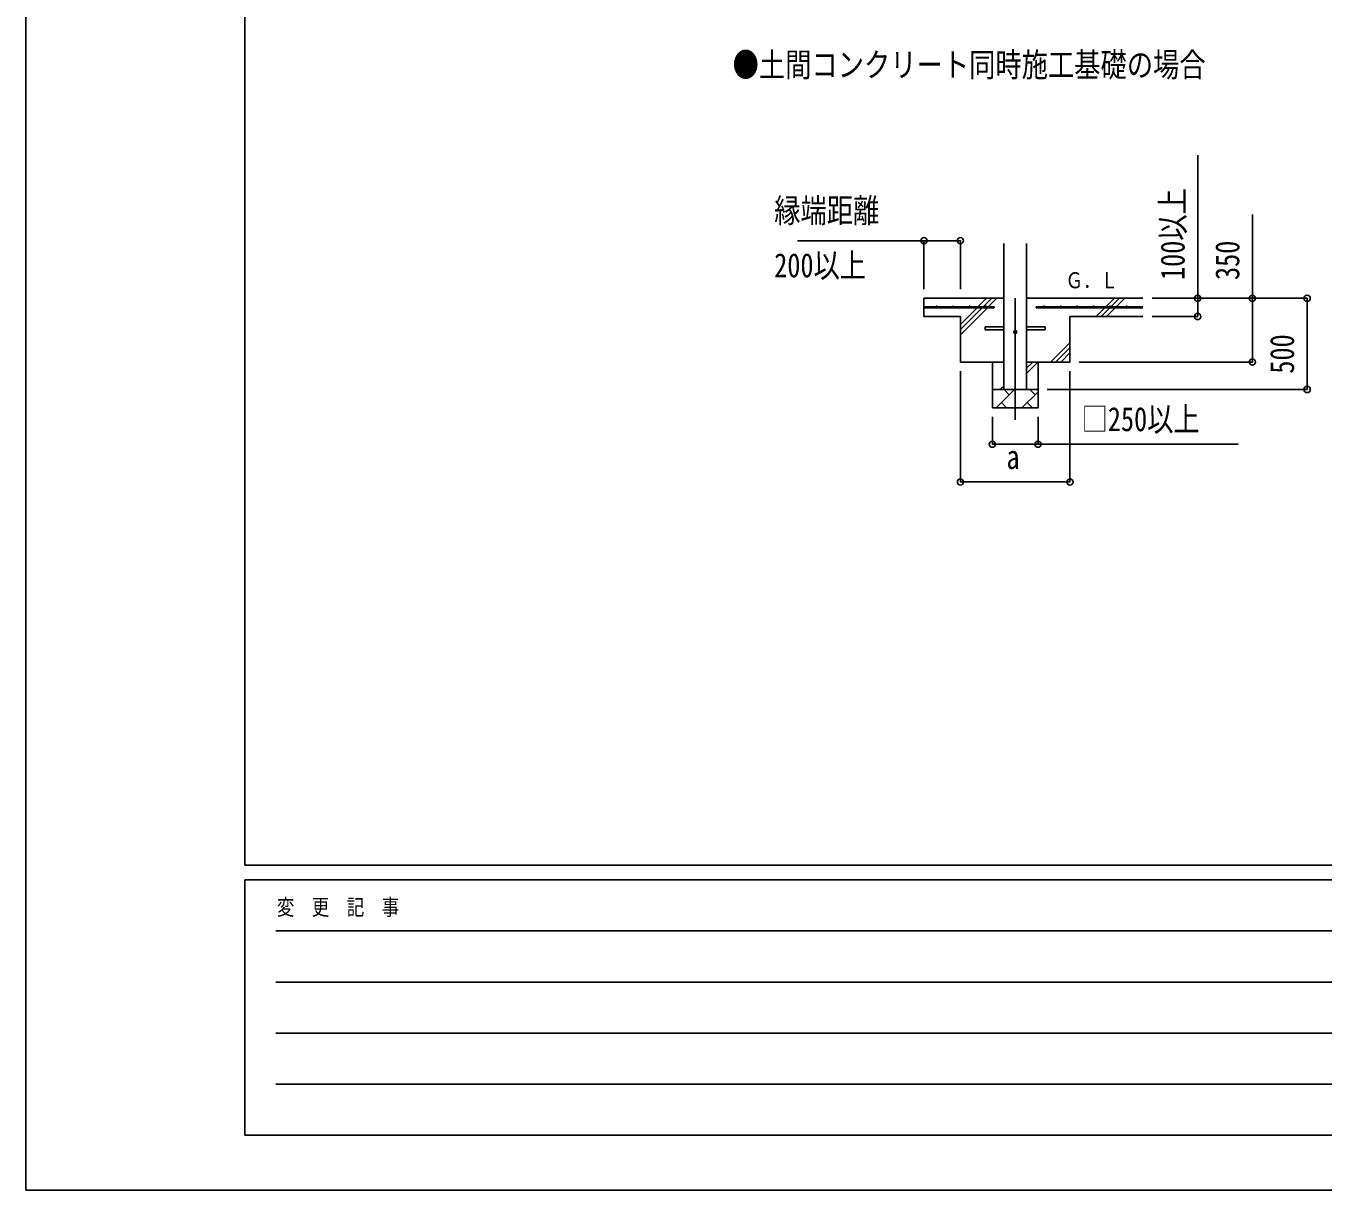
# Model space of a CAD drawing. Units: millimetres, scale not verified. Extents: x -16820 to 16820, y -11880 to 11880.
# Drawn here: x -16820 to -9711, y -11880 to -5500 of the extents above; entities that cross this region are included whole.
import ezdxf
from ezdxf.enums import TextEntityAlignment as Align

# ---------------------------------------------------------------- set-up
doc = ezdxf.new("R2010")
doc.units = ezdxf.units.MM
doc.header["$LTSCALE"] = 50
for name, color, linetype in [('0-2_USER1', 3, 'Continuous'), ('0-4_YKK_12', 2, 'Continuous'), ('0-5_YKK_13', 4, 'Continuous'), ('0-6_YKK_A1', 4, 'Continuous'), ('0-7_YKK_D', 6, 'Continuous'), ('0-8_YKK_ZWAK', 7, 'Continuous')]:
    doc.layers.add(name, color=color, linetype=linetype)
doc.styles.add('ＭＳ ゴシック', font='')
doc.styles.get('ＭＳ ゴシック').set_extended_font_data('MS Gothic')

msp = doc.modelspace()

# ---------------------------------------------------------------- linework, layer by layer
at = {"layer": '0-4_YKK_12'}
msp.add_line((-11398.17, -6992.29), (-11398.17, -7658.24), dxfattribs=at)
at = {"layer": '0-5_YKK_13'}
for p, q in [((-11563.17, -7149.29), (-11460.67, -7149.29)), ((-11563.17, -7165.29), (-11563.17, -7149.29)), ((-11563.17, -7165.29), (-11460.67, -7165.29)), ((-11335.67, -7149.29), (-11233.17, -7149.29)), ((-11335.67, -7165.29), (-11233.17, -7165.29)), ((-11233.17, -7149.29), (-11233.17, -7165.29))]:
    msp.add_line(p, q, dxfattribs=at)
msp.add_circle((-11398.17, -7177.29), 8, dxfattribs=at)
at = {"layer": '0-6_YKK_A1'}
for p, q in [((-11460.67, -7492.29), (-11460.67, -6692.29)), ((-11335.67, -6692.29), (-11335.67, -7492.29)), ((-11460.67, -6992.29), (-11898.17, -6992.29)), ((-11898.17, -6992.29), (-11898.17, -7092.29)), ((-11602.24, -7039.79), (-11554.74, -6992.29)), ((-11573.95, -7039.79), (-11526.45, -6992.29)), ((-11545.67, -7039.79), (-11498.17, -6992.29)), ((-10698.17, -6992.29), (-11335.67, -6992.29)), ((-10902.24, -7039.79), (-10854.74, -6992.29)), ((-10873.95, -7039.79), (-10826.45, -6992.29)), ((-10845.67, -7039.79), (-10798.17, -6992.29)), ((-11513.17, -7039.79), (-11898.17, -7039.79)), ((-11513.17, -7044.79), (-11898.17, -7044.79)), ((-11698.17, -7092.29), (-11898.17, -7092.29)), ((-11698.17, -7192.29), (-11550.67, -7044.79)), ((-11698.17, -7135.72), (-11607.24, -7044.79)), ((-11698.17, -7164.01), (-11578.95, -7044.79)), ((-11698.17, -7092.29), (-11698.17, -7342.29)), ((-11513.17, -7039.79), (-11513.17, -7044.79)), ((-11283.17, -7039.79), (-10698.17, -7039.79)), ((-11283.17, -7039.79), (-11283.17, -7044.79)), ((-11283.17, -7044.79), (-10698.17, -7044.79)), ((-10698.17, -7092.29), (-11098.17, -7092.29)), ((-11098.17, -7092.29), (-11098.17, -7342.29)), ((-10954.74, -7092.29), (-10907.24, -7044.79)), ((-10926.45, -7092.29), (-10878.95, -7044.79)), ((-10898.17, -7092.29), (-10850.67, -7044.79)), ((-11204.74, -7342.29), (-11098.17, -7235.72)), ((-11176.45, -7342.29), (-11098.17, -7264.01)), ((-11148.17, -7342.29), (-11098.17, -7292.29)), ((-11460.67, -7342.29), (-11698.17, -7342.29)), ((-11523.17, -7342.29), (-11523.17, -7592.29)), ((-11335.67, -7403.96), (-11274, -7342.29)), ((-11335.67, -7375.67), (-11302.28, -7342.29)), ((-11098.17, -7342.29), (-11335.67, -7342.29)), ((-11273.17, -7342.29), (-11273.17, -7592.29)), ((-11273.17, -7492.29), (-11523.17, -7492.29)), ((-11502.43, -7592.29), (-11402.43, -7492.29)), ((-11480.57, -7492.29), (-11460.67, -7472.39)), ((-11430.98, -7520.84), (-11459.54, -7492.29)), ((-11361.01, -7592.29), (-11273.17, -7504.45)), ((-11289.56, -7520.84), (-11318.12, -7492.29)), ((-11273.17, -7592.29), (-11523.17, -7592.29)), ((-11473.88, -7563.74), (-11445.32, -7592.29)), ((-11332.46, -7563.74), (-11303.9, -7592.29))]:
    msp.add_line(p, q, dxfattribs=at)
for centre in [(-11828.17, -7037.29), (-11738.17, -7037.29), (-11648.17, -7037.29), (-11558.17, -7037.29), (-11238.17, -7037.29), (-11148.17, -7037.29), (-11058.17, -7037.29), (-10968.17, -7037.29), (-10878.17, -7037.29), (-10788.17, -7037.29)]:
    msp.add_circle(centre, 2.5, dxfattribs=at)
at = {"layer": '0-7_YKK_D'}
for p, q in [((-11873.17, -6677.03), (-12590.97, -6677.03)), ((-11898.17, -6942.29), (-11898.17, -6676.03)), ((-11898.17, -6677.03), (-11698.17, -6677.03)), ((-11698.17, -6942.29), (-11698.17, -6676.03)), ((-10648.17, -6992.29), (-10397.17, -6992.29)), ((-10648.17, -6992.29), (-9797.17, -6992.29)), ((-10648.17, -6992.29), (-10097.17, -6992.29)), ((-9798.17, -7492.29), (-9798.17, -6992.29)), ((-10648.17, -7092.29), (-10397.17, -7092.29)), ((-11698.17, -7392.29), (-11698.17, -8000.25)), ((-11098.17, -7392.29), (-11098.17, -8000.25)), ((-11048.17, -7342.29), (-10097.17, -7342.29)), ((-11223.17, -7492.29), (-9797.17, -7492.29)), ((-11523.17, -7642.29), (-11523.17, -7793.29)), ((-11273.17, -7642.29), (-11273.17, -7793.29)), ((-11698.17, -7999.25), (-11098.17, -7999.25))]:
    msp.add_line(p, q, dxfattribs=at)
for points in [[(-10398.17, -7092.29), (-10398.17, -6992.29), (-10398.17, -6207.49)], [(-10098.17, -7342.29), (-10098.17, -6992.29), (-10098.17, -6533.89)], [(-11523.17, -7792.29), (-11273.17, -7792.29), (-10177.03, -7792.29)]]:
    msp.add_lwpolyline(points, dxfattribs=at)
for centre in [(-11898.17, -6677.03), (-11698.17, -6677.03), (-10398.17, -6992.29), (-10098.17, -6992.29), (-9798.17, -6992.29), (-10398.17, -7092.29), (-10098.17, -7342.29), (-9798.17, -7492.29), (-11523.17, -7792.29), (-11273.17, -7792.29), (-11698.17, -7999.25), (-11098.17, -7999.25)]:
    msp.add_circle(centre, 17, dxfattribs=at)
at = {"layer": '0-8_YKK_ZWAK'}
for p, q in [((-15619.92, -10100), (-15619.92, 11100)), ((-15619.92, -10100), (-15619.92, 11100)), ((15580.08, -10100), (-15619.92, -10100)), ((15580.08, -10100), (-15619.92, -10100)), ((-5219.92, -10180), (-15619.92, -10180)), ((-15619.92, -11580), (-15619.92, -10180)), ((-5219.92, -10180), (-15619.92, -10180)), ((-15619.92, -11580), (-15619.92, -10180)), ((-15449.92, -10460), (-5419.92, -10460)), ((-15449.92, -10460), (-5419.92, -10460)), ((-15449.92, -10740), (-5419.92, -10740)), ((-15449.92, -10740), (-5419.92, -10740)), ((-15449.92, -11020), (-5419.92, -11020)), ((-15449.92, -11020), (-5419.92, -11020)), ((-15449.92, -11300), (-5419.92, -11300)), ((-15449.92, -11300), (-5419.92, -11300)), ((-15619.92, -11580), (-5219.92, -11580)), ((-15619.92, -11580), (-5219.92, -11580))]:
    msp.add_line(p, q, dxfattribs=at)
msp.add_lwpolyline([(-16820, -11880), (16820, -11880), (16820, 11880), (-16820, 11880)], close=True, dxfattribs=at)
msp.add_lwpolyline([(-16820, -11880), (16820, -11880), (16820, 11880), (-16820, 11880)], close=True, dxfattribs=at)

# ---------------------------------------------------------------- texts
at = {"layer": '0-2_USER1', "style": 'ＭＳ ゴシック', "width": 0.8}
msp.add_text('●土間コンクリート同時施工基礎の場合', height=132, dxfattribs=at).set_placement((-12947.14, -5817.91), align=Align.BOTTOM_LEFT)
at = {"layer": '0-6_YKK_A1', "style": 'ＭＳ ゴシック', "width": 0.8}
msp.add_text('Ｇ．Ｌ', height=87.98, dxfattribs=at).set_placement((-11122.24, -6963.84), align=Align.BOTTOM_LEFT)
at = {"layer": '0-7_YKK_D', "style": 'ＭＳ ゴシック', "width": 0.8}
for s, p in [('100以上', (-10430.17, -6892.29)), ('350', (-10130.17, -6892.29)), ('500', (-9830.17, -7405.49))]:
    msp.add_text(s, height=132, rotation=90, dxfattribs=at).set_placement(p, align=Align.BOTTOM_LEFT)
for s, p in [('縁端距離', (-12718.97, -6617.03)), ('200以上', (-12718.97, -6917.03)), ('□250以上', (-11034.63, -7760.29)), ('a', (-11446.17, -7967.25))]:
    msp.add_text(s, height=132, dxfattribs=at).set_placement(p, align=Align.BOTTOM_LEFT)
at = {"layer": '0-8_YKK_ZWAK', "style": 'ＭＳ ゴシック', "width": 0.8}
msp.add_text('変  更  記  事', height=87.98, dxfattribs=at).set_placement((-15445.24, -10400), align=Align.BOTTOM_LEFT)
msp.add_text('変  更  記  事', height=87.98, dxfattribs=at).set_placement((-15445.24, -10400), align=Align.BOTTOM_LEFT)

doc.saveas('drawing.dxf')
